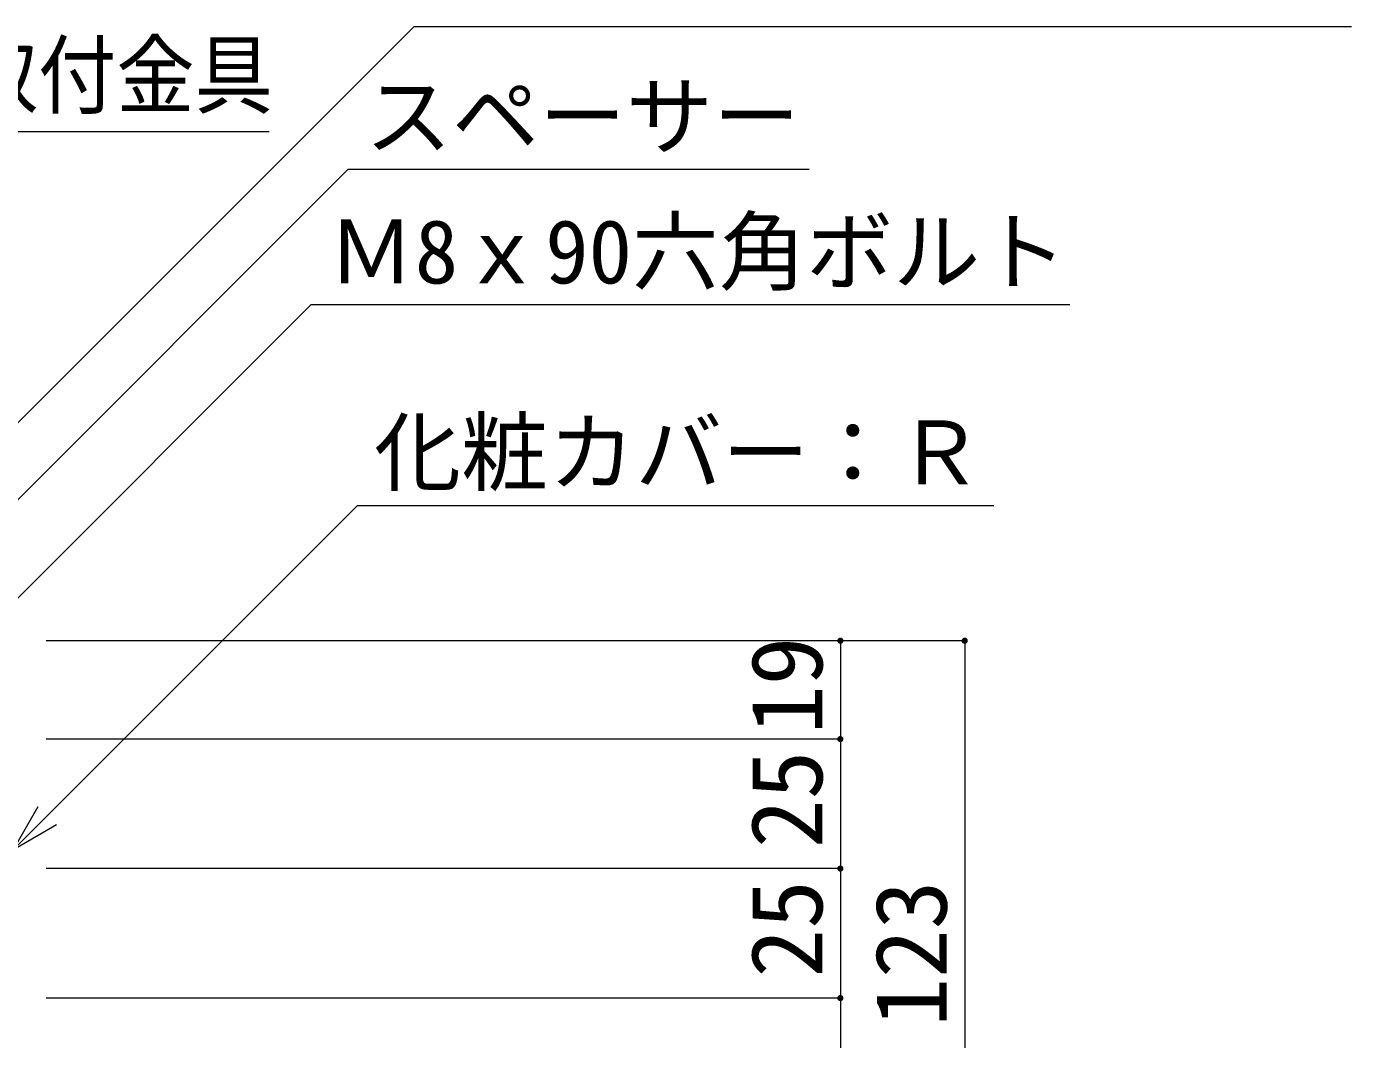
# Model space of a CAD drawing. Units: millimetres, scale not verified. Extents: x -10000 to 10000, y -6925 to 6925.
# Drawn here: x -1073 to 526, y -4377 to -3154 of the extents above; entities that cross this region are included whole.
import ezdxf
from ezdxf.enums import TextEntityAlignment as Align

# ---------------------------------------------------------------- set-up
doc = ezdxf.new("R2010")
doc.units = ezdxf.units.MM
doc.header["$LTSCALE"] = 50
for name, color, linetype, lineweight in [('1-1_1-8', 4, 'Continuous', 9), ('1-2_1-7', 7, 'Continuous', 9), ('1-4_3-7', 7, 'Continuous', 9), ('2-D_3-8', 3, 'Continuous', 9)]:
    doc.layers.add(name, color=color, linetype=linetype, lineweight=lineweight)
doc.styles.add('ＭＳ ゴシック', font='')
doc.styles.get('ＭＳ ゴシック').set_extended_font_data('MS Gothic')

msp = doc.modelspace()

# ---------------------------------------------------------------- linework, layer by layer
at = {"layer": '1-4_3-7', "color": 3}
for p, q in [((-90.67, -3895.39), (-1048.86, -3895.39)), ((59.33, -3895.39), (-1048.86, -3895.39)), ((-90.67, -3895.39), (-90.67, -4014.14)), ((59.33, -3895.39), (59.33, -4664.14)), ((-90.67, -4014.14), (-1048.86, -4014.14)), ((-90.67, -4014.14), (-90.67, -4170.39)), ((-90.67, -4170.39), (-1048.86, -4170.39)), ((-90.67, -4170.39), (-90.67, -4326.64)), ((-90.67, -4326.64), (-1048.86, -4326.64)), ((-90.67, -4326.64), (-90.67, -4664.14))]:
    msp.add_line(p, q, dxfattribs=at)
at = {"layer": '1-4_3-7'}
for points in [[(-94.41, -3895.15), (-90.67, -3895.39), (-94.42, -3895.39)], [(-94.42, -3895.39), (-90.67, -3895.39), (-94.39, -3895.86)], [(-94.41, -3895.15), (-90.67, -3891.64), (-90.67, -3895.39)], [(-94.35, -3894.69), (-90.67, -3891.64), (-94.41, -3895.15)], [(-94.39, -3895.86), (-90.67, -3895.39), (-94.3, -3896.32)], [(-94.23, -3894.23), (-90.67, -3891.64), (-94.35, -3894.69)], [(-94.3, -3896.32), (-90.67, -3895.39), (-94.15, -3896.77)], [(-94.06, -3893.79), (-90.67, -3891.64), (-94.23, -3894.23)], [(-94.15, -3896.77), (-90.67, -3895.39), (-93.95, -3897.2)], [(-93.83, -3893.38), (-90.67, -3891.64), (-94.06, -3893.79)], [(-93.95, -3897.2), (-90.67, -3895.39), (-93.7, -3897.59)], [(-93.56, -3893), (-90.67, -3891.64), (-93.83, -3893.38)], [(-93.7, -3897.59), (-90.67, -3895.39), (-93.4, -3897.96)], [(-93.23, -3892.66), (-90.67, -3891.64), (-93.56, -3893)], [(-93.4, -3897.96), (-90.67, -3895.39), (-93.06, -3898.28)], [(-92.87, -3892.36), (-90.67, -3891.64), (-93.23, -3892.66)], [(-93.06, -3898.28), (-90.67, -3895.39), (-92.67, -3898.56)], [(-92.47, -3892.1), (-90.67, -3891.64), (-92.87, -3892.36)], [(-92.67, -3898.56), (-90.67, -3895.39), (-92.26, -3898.78)], [(-92.05, -3891.9), (-90.67, -3891.64), (-92.47, -3892.1)], [(-92.26, -3898.78), (-90.67, -3895.39), (-91.82, -3898.96)], [(-91.6, -3891.76), (-90.67, -3891.64), (-92.05, -3891.9)], [(-91.82, -3898.96), (-90.67, -3895.39), (-91.37, -3899.07)], [(-91.14, -3891.67), (-90.67, -3891.64), (-91.6, -3891.76)], [(-91.37, -3899.07), (-90.67, -3895.39), (-90.9, -3899.13)], [(-90.9, -3899.13), (-90.67, -3895.39), (-90.67, -3899.14)], [(-90.67, -3891.64), (-86.92, -3895.39), (-90.67, -3895.39)], [(-90.67, -3891.64), (-86.95, -3894.92), (-86.92, -3895.39)], [(-90.67, -3891.64), (-87.03, -3894.46), (-86.95, -3894.92)], [(-90.67, -3891.64), (-87.18, -3894.01), (-87.03, -3894.46)], [(-90.67, -3891.64), (-87.38, -3893.58), (-87.18, -3894.01)], [(-90.67, -3891.64), (-87.63, -3893.19), (-87.38, -3893.58)], [(-90.67, -3891.64), (-87.93, -3892.82), (-87.63, -3893.19)], [(-90.67, -3891.64), (-88.28, -3892.5), (-87.93, -3892.82)], [(-90.67, -3891.64), (-88.66, -3892.22), (-88.28, -3892.5)], [(-90.67, -3891.64), (-89.07, -3892), (-88.66, -3892.22)], [(-90.67, -3891.64), (-89.51, -3891.82), (-89.07, -3892)], [(-90.67, -3891.64), (-89.96, -3891.71), (-89.51, -3891.82)], [(-90.67, -3891.64), (-90.43, -3891.65), (-89.96, -3891.71)], [(-90.67, -3895.39), (-90.2, -3899.11), (-90.67, -3899.14)], [(-90.67, -3895.39), (-89.73, -3899.02), (-90.2, -3899.11)], [(-90.67, -3895.39), (-89.29, -3898.88), (-89.73, -3899.02)], [(-90.67, -3895.39), (-88.86, -3898.68), (-89.29, -3898.88)], [(-90.67, -3895.39), (-88.46, -3898.42), (-88.86, -3898.68)], [(-90.67, -3895.39), (-88.1, -3898.12), (-88.46, -3898.42)], [(-90.67, -3895.39), (-87.78, -3897.78), (-88.1, -3898.12)], [(-90.67, -3895.39), (-87.5, -3897.4), (-87.78, -3897.78)], [(-90.67, -3895.39), (-87.27, -3896.99), (-87.5, -3897.4)], [(-90.67, -3895.39), (-87.1, -3896.55), (-87.27, -3896.99)], [(-90.67, -3895.39), (-86.98, -3896.09), (-87.1, -3896.55)], [(-90.67, -3895.39), (-86.92, -3895.63), (-86.98, -3896.09)], [(-90.67, -3895.39), (-86.92, -3895.39), (-86.92, -3895.63)], [(55.58, -3895.39), (59.33, -3891.64), (59.33, -3895.39)], [(55.59, -3895.15), (59.33, -3891.64), (55.58, -3895.39)], [(55.58, -3895.39), (59.33, -3895.39), (55.61, -3895.86)], [(55.65, -3894.69), (59.33, -3891.64), (55.59, -3895.15)], [(55.61, -3895.86), (59.33, -3895.39), (55.7, -3896.32)], [(55.77, -3894.23), (59.33, -3891.64), (55.65, -3894.69)], [(55.7, -3896.32), (59.33, -3895.39), (55.85, -3896.77)], [(55.94, -3893.79), (59.33, -3891.64), (55.77, -3894.23)], [(55.85, -3896.77), (59.33, -3895.39), (56.05, -3897.2)], [(56.17, -3893.38), (59.33, -3891.64), (55.94, -3893.79)], [(56.05, -3897.2), (59.33, -3895.39), (56.3, -3897.59)], [(56.44, -3893), (59.33, -3891.64), (56.17, -3893.38)], [(56.3, -3897.59), (59.33, -3895.39), (56.6, -3897.96)], [(56.77, -3892.66), (59.33, -3891.64), (56.44, -3893)], [(56.6, -3897.96), (59.33, -3895.39), (56.94, -3898.28)], [(57.13, -3892.36), (59.33, -3891.64), (56.77, -3892.66)], [(56.94, -3898.28), (59.33, -3895.39), (57.33, -3898.56)], [(57.53, -3892.1), (59.33, -3891.64), (57.13, -3892.36)], [(57.33, -3898.56), (59.33, -3895.39), (57.74, -3898.78)], [(57.95, -3891.9), (59.33, -3891.64), (57.53, -3892.1)], [(57.74, -3898.78), (59.33, -3895.39), (58.18, -3898.96)], [(58.4, -3891.76), (59.33, -3891.64), (57.95, -3891.9)], [(58.18, -3898.96), (59.33, -3895.39), (58.63, -3899.07)], [(58.86, -3891.67), (59.33, -3891.64), (58.4, -3891.76)], [(58.63, -3899.07), (59.33, -3895.39), (59.1, -3899.13)], [(59.1, -3899.13), (59.33, -3895.39), (59.33, -3899.14)], [(59.33, -3891.64), (63.05, -3894.92), (59.33, -3895.39)], [(59.33, -3891.64), (62.97, -3894.46), (63.05, -3894.92)], [(59.33, -3891.64), (62.82, -3894.01), (62.97, -3894.46)], [(59.33, -3891.64), (62.62, -3893.58), (62.82, -3894.01)], [(59.33, -3891.64), (62.37, -3893.19), (62.62, -3893.58)], [(59.33, -3891.64), (62.07, -3892.82), (62.37, -3893.19)], [(59.33, -3891.64), (61.72, -3892.5), (62.07, -3892.82)], [(59.33, -3891.64), (61.34, -3892.22), (61.72, -3892.5)], [(59.33, -3891.64), (60.93, -3892), (61.34, -3892.22)], [(59.33, -3891.64), (60.49, -3891.82), (60.93, -3892)], [(59.33, -3891.64), (60.04, -3891.71), (60.49, -3891.82)], [(59.33, -3891.64), (59.57, -3891.65), (60.04, -3891.71)], [(59.33, -3895.39), (63.05, -3894.92), (63.08, -3895.39)], [(59.33, -3895.39), (59.8, -3899.11), (59.33, -3899.14)], [(59.33, -3895.39), (60.27, -3899.02), (59.8, -3899.11)], [(59.33, -3895.39), (60.71, -3898.88), (60.27, -3899.02)], [(59.33, -3895.39), (61.14, -3898.68), (60.71, -3898.88)], [(59.33, -3895.39), (61.54, -3898.42), (61.14, -3898.68)], [(59.33, -3895.39), (61.9, -3898.12), (61.54, -3898.42)], [(59.33, -3895.39), (62.22, -3897.78), (61.9, -3898.12)], [(59.33, -3895.39), (62.5, -3897.4), (62.22, -3897.78)], [(59.33, -3895.39), (62.73, -3896.99), (62.5, -3897.4)], [(59.33, -3895.39), (62.9, -3896.55), (62.73, -3896.99)], [(59.33, -3895.39), (63.02, -3896.09), (62.9, -3896.55)], [(59.33, -3895.39), (63.08, -3895.63), (63.02, -3896.09)], [(59.33, -3895.39), (63.08, -3895.39), (63.08, -3895.63)], [(-94.41, -4013.9), (-90.67, -4010.39), (-90.67, -4014.14)], [(-94.35, -4013.44), (-90.67, -4010.39), (-94.41, -4013.9)], [(-94.23, -4012.98), (-90.67, -4010.39), (-94.35, -4013.44)], [(-94.06, -4012.54), (-90.67, -4010.39), (-94.23, -4012.98)], [(-93.83, -4012.13), (-90.67, -4010.39), (-94.06, -4012.54)], [(-93.56, -4011.75), (-90.67, -4010.39), (-93.83, -4012.13)], [(-93.23, -4011.41), (-90.67, -4010.39), (-93.56, -4011.75)], [(-92.87, -4011.11), (-90.67, -4010.39), (-93.23, -4011.41)], [(-92.47, -4010.85), (-90.67, -4010.39), (-92.87, -4011.11)], [(-92.05, -4010.65), (-90.67, -4010.39), (-92.47, -4010.85)], [(-91.6, -4010.51), (-90.67, -4010.39), (-92.05, -4010.65)], [(-91.14, -4010.42), (-90.67, -4010.39), (-91.6, -4010.51)], [(-90.67, -4010.39), (-86.92, -4014.14), (-90.67, -4014.14)], [(-90.67, -4010.39), (-86.95, -4013.67), (-86.92, -4014.14)], [(-90.67, -4010.39), (-87.03, -4013.21), (-86.95, -4013.67)], [(-90.67, -4010.39), (-87.18, -4012.76), (-87.03, -4013.21)], [(-90.67, -4010.39), (-87.38, -4012.33), (-87.18, -4012.76)], [(-90.67, -4010.39), (-87.63, -4011.94), (-87.38, -4012.33)], [(-90.67, -4010.39), (-87.93, -4011.57), (-87.63, -4011.94)], [(-90.67, -4010.39), (-88.28, -4011.25), (-87.93, -4011.57)], [(-90.67, -4010.39), (-88.66, -4010.97), (-88.28, -4011.25)], [(-90.67, -4010.39), (-89.07, -4010.75), (-88.66, -4010.97)], [(-90.67, -4010.39), (-89.51, -4010.57), (-89.07, -4010.75)], [(-90.67, -4010.39), (-89.96, -4010.46), (-89.51, -4010.57)], [(-90.67, -4010.39), (-90.43, -4010.4), (-89.96, -4010.46)], [(-94.41, -4013.9), (-90.67, -4014.14), (-94.42, -4014.14)], [(-94.42, -4014.14), (-90.67, -4014.14), (-94.39, -4014.61)], [(-94.39, -4014.61), (-90.67, -4014.14), (-94.3, -4015.07)], [(-94.3, -4015.07), (-90.67, -4014.14), (-94.15, -4015.52)], [(-94.15, -4015.52), (-90.67, -4014.14), (-93.95, -4015.95)], [(-93.95, -4015.95), (-90.67, -4014.14), (-93.7, -4016.34)], [(-93.7, -4016.34), (-90.67, -4014.14), (-93.4, -4016.71)], [(-93.4, -4016.71), (-90.67, -4014.14), (-93.06, -4017.03)], [(-93.06, -4017.03), (-90.67, -4014.14), (-92.67, -4017.31)], [(-92.67, -4017.31), (-90.67, -4014.14), (-92.26, -4017.53)], [(-92.26, -4017.53), (-90.67, -4014.14), (-91.82, -4017.71)], [(-91.82, -4017.71), (-90.67, -4014.14), (-91.37, -4017.82)], [(-91.37, -4017.82), (-90.67, -4014.14), (-90.9, -4017.88)], [(-90.9, -4017.88), (-90.67, -4014.14), (-90.67, -4017.89)], [(-90.67, -4014.14), (-90.2, -4017.86), (-90.67, -4017.89)], [(-90.67, -4014.14), (-89.73, -4017.77), (-90.2, -4017.86)], [(-90.67, -4014.14), (-89.29, -4017.63), (-89.73, -4017.77)], [(-90.67, -4014.14), (-88.86, -4017.43), (-89.29, -4017.63)], [(-90.67, -4014.14), (-88.46, -4017.17), (-88.86, -4017.43)], [(-90.67, -4014.14), (-88.1, -4016.87), (-88.46, -4017.17)], [(-90.67, -4014.14), (-87.78, -4016.53), (-88.1, -4016.87)], [(-90.67, -4014.14), (-87.5, -4016.15), (-87.78, -4016.53)], [(-90.67, -4014.14), (-87.27, -4015.74), (-87.5, -4016.15)], [(-90.67, -4014.14), (-87.1, -4015.3), (-87.27, -4015.74)], [(-90.67, -4014.14), (-86.98, -4014.84), (-87.1, -4015.3)], [(-90.67, -4014.14), (-86.92, -4014.38), (-86.98, -4014.84)], [(-90.67, -4014.14), (-86.92, -4014.14), (-86.92, -4014.38)], [(-94.41, -4170.15), (-90.67, -4170.39), (-94.42, -4170.39)], [(-94.42, -4170.39), (-90.67, -4170.39), (-94.39, -4170.86)], [(-94.41, -4170.15), (-90.67, -4166.64), (-90.67, -4170.39)], [(-94.35, -4169.69), (-90.67, -4166.64), (-94.41, -4170.15)], [(-94.39, -4170.86), (-90.67, -4170.39), (-94.3, -4171.32)], [(-94.23, -4169.23), (-90.67, -4166.64), (-94.35, -4169.69)], [(-94.3, -4171.32), (-90.67, -4170.39), (-94.15, -4171.77)], [(-94.06, -4168.79), (-90.67, -4166.64), (-94.23, -4169.23)], [(-94.15, -4171.77), (-90.67, -4170.39), (-93.95, -4172.2)], [(-93.83, -4168.38), (-90.67, -4166.64), (-94.06, -4168.79)], [(-93.95, -4172.2), (-90.67, -4170.39), (-93.7, -4172.59)], [(-93.56, -4168), (-90.67, -4166.64), (-93.83, -4168.38)], [(-93.7, -4172.59), (-90.67, -4170.39), (-93.4, -4172.96)], [(-93.23, -4167.66), (-90.67, -4166.64), (-93.56, -4168)], [(-93.4, -4172.96), (-90.67, -4170.39), (-93.06, -4173.28)], [(-92.87, -4167.36), (-90.67, -4166.64), (-93.23, -4167.66)], [(-93.06, -4173.28), (-90.67, -4170.39), (-92.67, -4173.56)], [(-92.47, -4167.1), (-90.67, -4166.64), (-92.87, -4167.36)], [(-92.67, -4173.56), (-90.67, -4170.39), (-92.26, -4173.78)], [(-92.05, -4166.9), (-90.67, -4166.64), (-92.47, -4167.1)], [(-92.26, -4173.78), (-90.67, -4170.39), (-91.82, -4173.96)], [(-91.6, -4166.76), (-90.67, -4166.64), (-92.05, -4166.9)], [(-91.82, -4173.96), (-90.67, -4170.39), (-91.37, -4174.07)], [(-91.14, -4166.67), (-90.67, -4166.64), (-91.6, -4166.76)], [(-91.37, -4174.07), (-90.67, -4170.39), (-90.9, -4174.13)], [(-90.9, -4174.13), (-90.67, -4170.39), (-90.67, -4174.14)], [(-90.67, -4166.64), (-86.92, -4170.39), (-90.67, -4170.39)], [(-90.67, -4166.64), (-86.95, -4169.92), (-86.92, -4170.39)], [(-90.67, -4166.64), (-87.03, -4169.46), (-86.95, -4169.92)], [(-90.67, -4166.64), (-87.18, -4169.01), (-87.03, -4169.46)], [(-90.67, -4166.64), (-87.38, -4168.58), (-87.18, -4169.01)], [(-90.67, -4166.64), (-87.63, -4168.19), (-87.38, -4168.58)], [(-90.67, -4166.64), (-87.93, -4167.82), (-87.63, -4168.19)], [(-90.67, -4166.64), (-88.28, -4167.5), (-87.93, -4167.82)], [(-90.67, -4166.64), (-88.66, -4167.22), (-88.28, -4167.5)], [(-90.67, -4166.64), (-89.07, -4167), (-88.66, -4167.22)], [(-90.67, -4166.64), (-89.51, -4166.82), (-89.07, -4167)], [(-90.67, -4166.64), (-89.96, -4166.71), (-89.51, -4166.82)], [(-90.67, -4166.64), (-90.43, -4166.65), (-89.96, -4166.71)], [(-90.67, -4170.39), (-90.2, -4174.11), (-90.67, -4174.14)], [(-90.67, -4170.39), (-89.73, -4174.02), (-90.2, -4174.11)], [(-90.67, -4170.39), (-89.29, -4173.88), (-89.73, -4174.02)], [(-90.67, -4170.39), (-88.86, -4173.68), (-89.29, -4173.88)], [(-90.67, -4170.39), (-88.46, -4173.42), (-88.86, -4173.68)], [(-90.67, -4170.39), (-88.1, -4173.12), (-88.46, -4173.42)], [(-90.67, -4170.39), (-87.78, -4172.78), (-88.1, -4173.12)], [(-90.67, -4170.39), (-87.5, -4172.4), (-87.78, -4172.78)], [(-90.67, -4170.39), (-87.27, -4171.99), (-87.5, -4172.4)], [(-90.67, -4170.39), (-87.1, -4171.55), (-87.27, -4171.99)], [(-90.67, -4170.39), (-86.98, -4171.09), (-87.1, -4171.55)], [(-90.67, -4170.39), (-86.92, -4170.63), (-86.98, -4171.09)], [(-90.67, -4170.39), (-86.92, -4170.39), (-86.92, -4170.63)], [(-94.41, -4326.4), (-90.67, -4326.64), (-94.42, -4326.64)], [(-94.42, -4326.64), (-90.67, -4326.64), (-94.39, -4327.11)], [(-94.41, -4326.4), (-90.67, -4322.89), (-90.67, -4326.64)], [(-94.35, -4325.94), (-90.67, -4322.89), (-94.41, -4326.4)], [(-94.39, -4327.11), (-90.67, -4326.64), (-94.3, -4327.57)], [(-94.23, -4325.48), (-90.67, -4322.89), (-94.35, -4325.94)], [(-94.3, -4327.57), (-90.67, -4326.64), (-94.15, -4328.02)], [(-94.06, -4325.04), (-90.67, -4322.89), (-94.23, -4325.48)], [(-94.15, -4328.02), (-90.67, -4326.64), (-93.95, -4328.45)], [(-93.83, -4324.63), (-90.67, -4322.89), (-94.06, -4325.04)], [(-93.95, -4328.45), (-90.67, -4326.64), (-93.7, -4328.84)], [(-93.56, -4324.25), (-90.67, -4322.89), (-93.83, -4324.63)], [(-93.7, -4328.84), (-90.67, -4326.64), (-93.4, -4329.21)], [(-93.23, -4323.91), (-90.67, -4322.89), (-93.56, -4324.25)], [(-93.4, -4329.21), (-90.67, -4326.64), (-93.06, -4329.53)], [(-92.87, -4323.61), (-90.67, -4322.89), (-93.23, -4323.91)], [(-93.06, -4329.53), (-90.67, -4326.64), (-92.67, -4329.81)], [(-92.47, -4323.35), (-90.67, -4322.89), (-92.87, -4323.61)], [(-92.67, -4329.81), (-90.67, -4326.64), (-92.26, -4330.03)], [(-92.05, -4323.15), (-90.67, -4322.89), (-92.47, -4323.35)], [(-92.26, -4330.03), (-90.67, -4326.64), (-91.82, -4330.21)], [(-91.6, -4323.01), (-90.67, -4322.89), (-92.05, -4323.15)], [(-91.82, -4330.21), (-90.67, -4326.64), (-91.37, -4330.32)], [(-91.14, -4322.92), (-90.67, -4322.89), (-91.6, -4323.01)], [(-91.37, -4330.32), (-90.67, -4326.64), (-90.9, -4330.38)], [(-90.9, -4330.38), (-90.67, -4326.64), (-90.67, -4330.39)], [(-90.67, -4322.89), (-86.92, -4326.64), (-90.67, -4326.64)], [(-90.67, -4322.89), (-86.95, -4326.17), (-86.92, -4326.64)], [(-90.67, -4322.89), (-87.03, -4325.71), (-86.95, -4326.17)], [(-90.67, -4322.89), (-87.18, -4325.26), (-87.03, -4325.71)], [(-90.67, -4322.89), (-87.38, -4324.83), (-87.18, -4325.26)], [(-90.67, -4322.89), (-87.63, -4324.44), (-87.38, -4324.83)], [(-90.67, -4322.89), (-87.93, -4324.07), (-87.63, -4324.44)], [(-90.67, -4322.89), (-88.28, -4323.75), (-87.93, -4324.07)], [(-90.67, -4322.89), (-88.66, -4323.47), (-88.28, -4323.75)], [(-90.67, -4322.89), (-89.07, -4323.25), (-88.66, -4323.47)], [(-90.67, -4322.89), (-89.51, -4323.07), (-89.07, -4323.25)], [(-90.67, -4322.89), (-89.96, -4322.96), (-89.51, -4323.07)], [(-90.67, -4322.89), (-90.43, -4322.9), (-89.96, -4322.96)], [(-90.67, -4326.64), (-90.2, -4330.36), (-90.67, -4330.39)], [(-90.67, -4326.64), (-89.73, -4330.27), (-90.2, -4330.36)], [(-90.67, -4326.64), (-89.29, -4330.13), (-89.73, -4330.27)], [(-90.67, -4326.64), (-88.86, -4329.93), (-89.29, -4330.13)], [(-90.67, -4326.64), (-88.46, -4329.67), (-88.86, -4329.93)], [(-90.67, -4326.64), (-88.1, -4329.37), (-88.46, -4329.67)], [(-90.67, -4326.64), (-87.78, -4329.03), (-88.1, -4329.37)], [(-90.67, -4326.64), (-87.5, -4328.65), (-87.78, -4329.03)], [(-90.67, -4326.64), (-87.27, -4328.24), (-87.5, -4328.65)], [(-90.67, -4326.64), (-87.1, -4327.8), (-87.27, -4328.24)], [(-90.67, -4326.64), (-86.98, -4327.34), (-87.1, -4327.8)], [(-90.67, -4326.64), (-86.92, -4326.88), (-86.98, -4327.34)], [(-90.67, -4326.64), (-86.92, -4326.64), (-86.92, -4326.88)]]:
    msp.add_solid(points, dxfattribs=at)
at = {"layer": '2-D_3-8'}
for p, q in [((-1323.71, -3872.85), (-604.97, -3154.12)), ((-604.97, -3154.12), (525.98, -3154.12)), ((-1531.94, -3280.72), (-779.94, -3280.72)), ((-1465.85, -4107.89), (-684.3, -3326.34)), ((-684.3, -3326.34), (-128.24, -3326.34)), ((-1410.22, -4170.87), (-729.14, -3489.78)), ((-729.14, -3489.78), (186.27, -3489.78)), ((-1088.4, -4147.23), (-673.24, -3732.07)), ((-673.24, -3732.07), (94.56, -3732.07)), ((-1088.4, -4147.23), (-1058.4, -4095.27)), ((-1088.4, -4147.23), (-1036.44, -4117.23))]:
    msp.add_line(p, q, dxfattribs=at)

# ---------------------------------------------------------------- texts
at = {"layer": '1-1_1-8', "style": 'ＭＳ ゴシック', "width": 0.9}
msp.add_text('ブレース取付金具', height=76.98, dxfattribs=at).set_placement((-1531.18, -3274.24), align=Align.BOTTOM_LEFT)
at = {"layer": '1-1_1-8', "style": 'ＭＳ ゴシック'}
for s, p in [('スペーサー', (-664.3, -3323.86)), ('Ｍ8ｘ90六角ボルト', (-709.14, -3487.31)), ('化粧カバー：Ｒ', (-653.24, -3729.6))]:
    msp.add_text(s, height=76.98, dxfattribs=at).set_placement(p, align=Align.BOTTOM_LEFT)
at = {"layer": '1-2_1-7', "color": 4, "style": 'ＭＳ ゴシック'}
for s, p in [('19', (-86.46, -4008.2)), ('25', (-86.46, -4145.7)), ('25', (-86.46, -4301.95)), ('123', (63.54, -4361.33))]:
    msp.add_text(s, height=86.51, rotation=90, dxfattribs=at).set_placement(p, align=Align.BOTTOM_LEFT)

doc.saveas('drawing.dxf')
